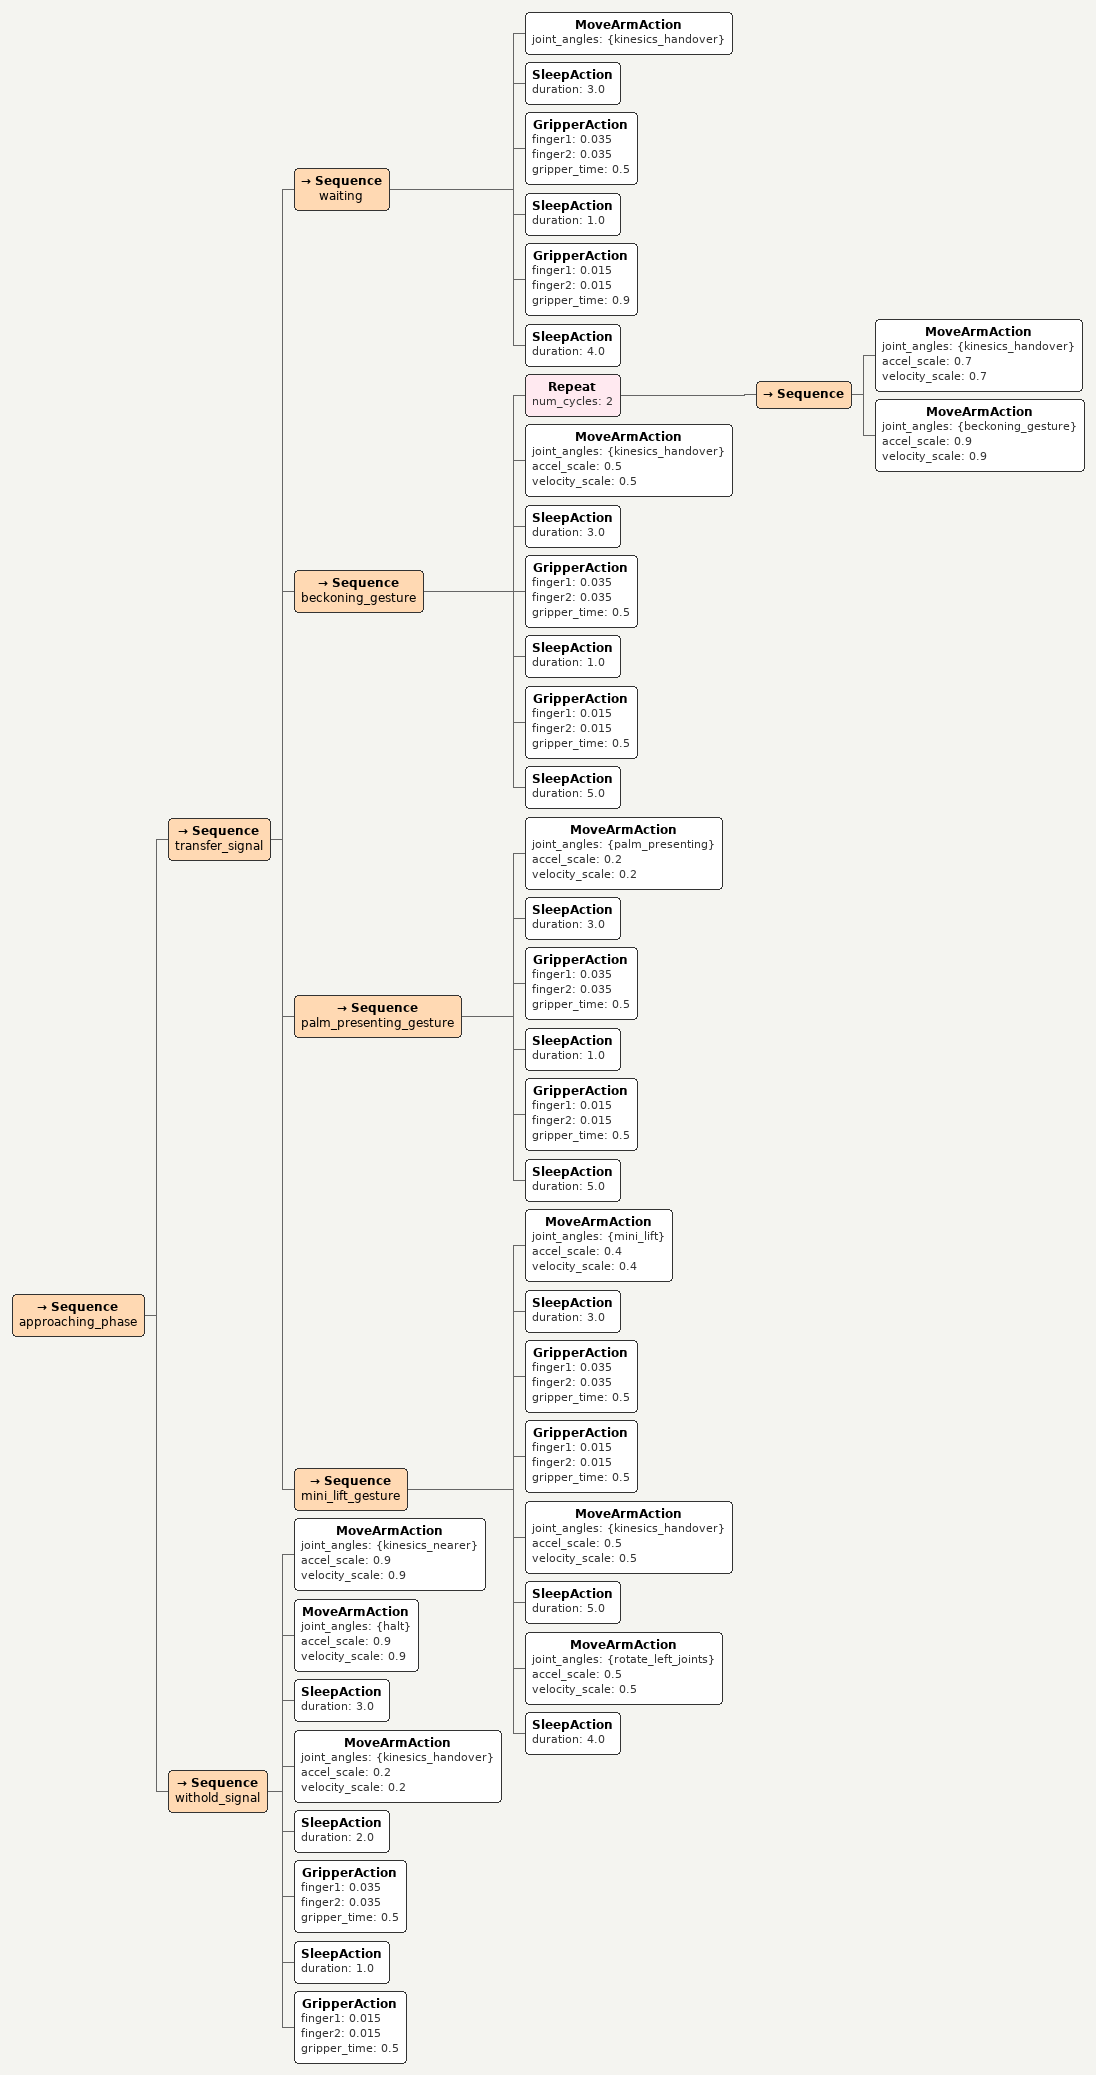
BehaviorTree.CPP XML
<Sequence name="approaching_phase">
  <Sequence name="transfer_signal">
    <Sequence name="waiting">
      <MoveArmAction joint_angles="{kinesics_handover}"/>
      <SleepAction duration="3.0"/>  <!-- 3 Sekunden warten, wartet bis Augenkontakt da ist-->
      <GripperAction finger1="0.035" finger2="0.035" gripper_time="0.5"/> <!-- Objekt loslassen -->
      <SleepAction duration="1.0"/>  <!-- 1 Sekunden warten -->
      <GripperAction finger1="0.015" finger2="0.015" gripper_time="0.9"/>
      <SleepAction duration="4.0"/>
    </Sequence>
    <Sequence name="beckoning_gesture">
      <Repeat num_cycles="2">
        <Sequence>
          <MoveArmAction joint_angles="{kinesics_handover}" accel_scale="0.7" velocity_scale="0.7"/>
          <MoveArmAction joint_angles="{beckoning_gesture}" accel_scale="0.9" velocity_scale="0.9"/>
        </Sequence>
      </Repeat>
      <MoveArmAction joint_angles="{kinesics_handover}" accel_scale="0.5" velocity_scale="0.5"/>
      <SleepAction duration="3.0"/>
      <GripperAction finger1="0.035" finger2="0.035" gripper_time="0.5"/>
      <SleepAction duration="1.0"/>
      <GripperAction finger1="0.015" finger2="0.015" gripper_time="0.5"/>
      <SleepAction duration="5.0"/>
    </Sequence>
    <Sequence name="palm_presenting_gesture">
      <MoveArmAction joint_angles="{palm_presenting}" accel_scale="0.2" velocity_scale="0.2"/>
      <SleepAction duration="3.0"/>
      <GripperAction finger1="0.035" finger2="0.035" gripper_time="0.5"/>
      <SleepAction duration="1.0"/>
      <GripperAction finger1="0.015" finger2="0.015" gripper_time="0.5"/>
      <SleepAction duration="5.0"/>
    </Sequence>
    <Sequence name="mini_lift_gesture">
      <MoveArmAction joint_angles="{mini_lift}" accel_scale="0.4" velocity_scale="0.4"/>
      <SleepAction duration="3.0"/>  <!-- 3 Sekunden warten -->
      <GripperAction finger1="0.035" finger2="0.035" gripper_time="0.5"/> <!-- Objekt loslassen -->
      <GripperAction finger1="0.015" finger2="0.015" gripper_time="0.5"/>
      <MoveArmAction joint_angles="{kinesics_handover}" accel_scale="0.5" velocity_scale="0.5"/>
      <SleepAction duration="5.0"/>
      <MoveArmAction joint_angles="{rotate_left_joints}" accel_scale="0.5" velocity_scale="0.5"/>
      <SleepAction duration="4.0"/>
    </Sequence>
  </Sequence>
  <Sequence name="withold_signal">
    <MoveArmAction joint_angles="{kinesics_nearer}" accel_scale="0.9" velocity_scale="0.9"/>
    <MoveArmAction joint_angles="{halt}" accel_scale="0.9" velocity_scale="0.9"/>
    <SleepAction duration="3.0"/>  <!-- 3 Sekunden warten -->
    <MoveArmAction joint_angles="{kinesics_handover}" accel_scale="0.2" velocity_scale="0.2"/>
    <SleepAction duration="2.0"/>
    <GripperAction finger1="0.035" finger2="0.035" gripper_time="0.5"/> <!-- Objekt loslassen -->
    <SleepAction duration="1.0"/>
    <GripperAction finger1="0.015" finger2="0.015" gripper_time="0.5"/>
  </Sequence>
</Sequence>
